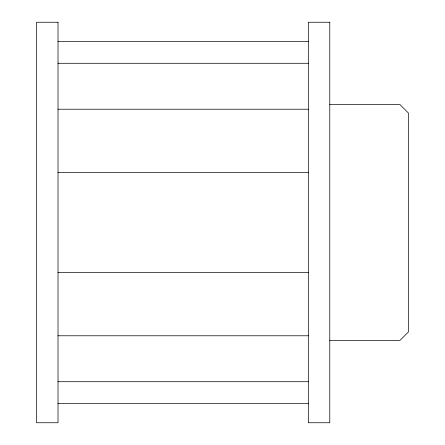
<?xml version="1.0" encoding="UTF-8"?>
<svg xmlns="http://www.w3.org/2000/svg" width="445" height="445" viewBox="0 0 445 445"><rect width="100%" height="100%" fill="white"/><g stroke="black" fill="none" stroke-linecap="round" stroke-linejoin="round"><path stroke-width="0.67" d="M58.011 41.596L308.324 41.596M58.011 63.29L308.324 63.29M329.778 104.497L399.866 104.497L408.449 113.08L408.449 331.92L399.866 340.503L329.778 340.503M58.011 109.22L308.324 109.22M58.011 172.399L308.324 172.399M58.011 272.601L308.324 272.601M58.011 335.78L308.324 335.78M58.011 381.71L308.324 381.71M58.011 403.404L308.324 403.404M58.011 22.25L36.551 22.25L36.551 422.75L58.011 422.75L58.011 22.25M329.778 22.25L308.324 22.25L308.324 422.75L329.778 422.75L329.778 22.25"/></g></svg>
